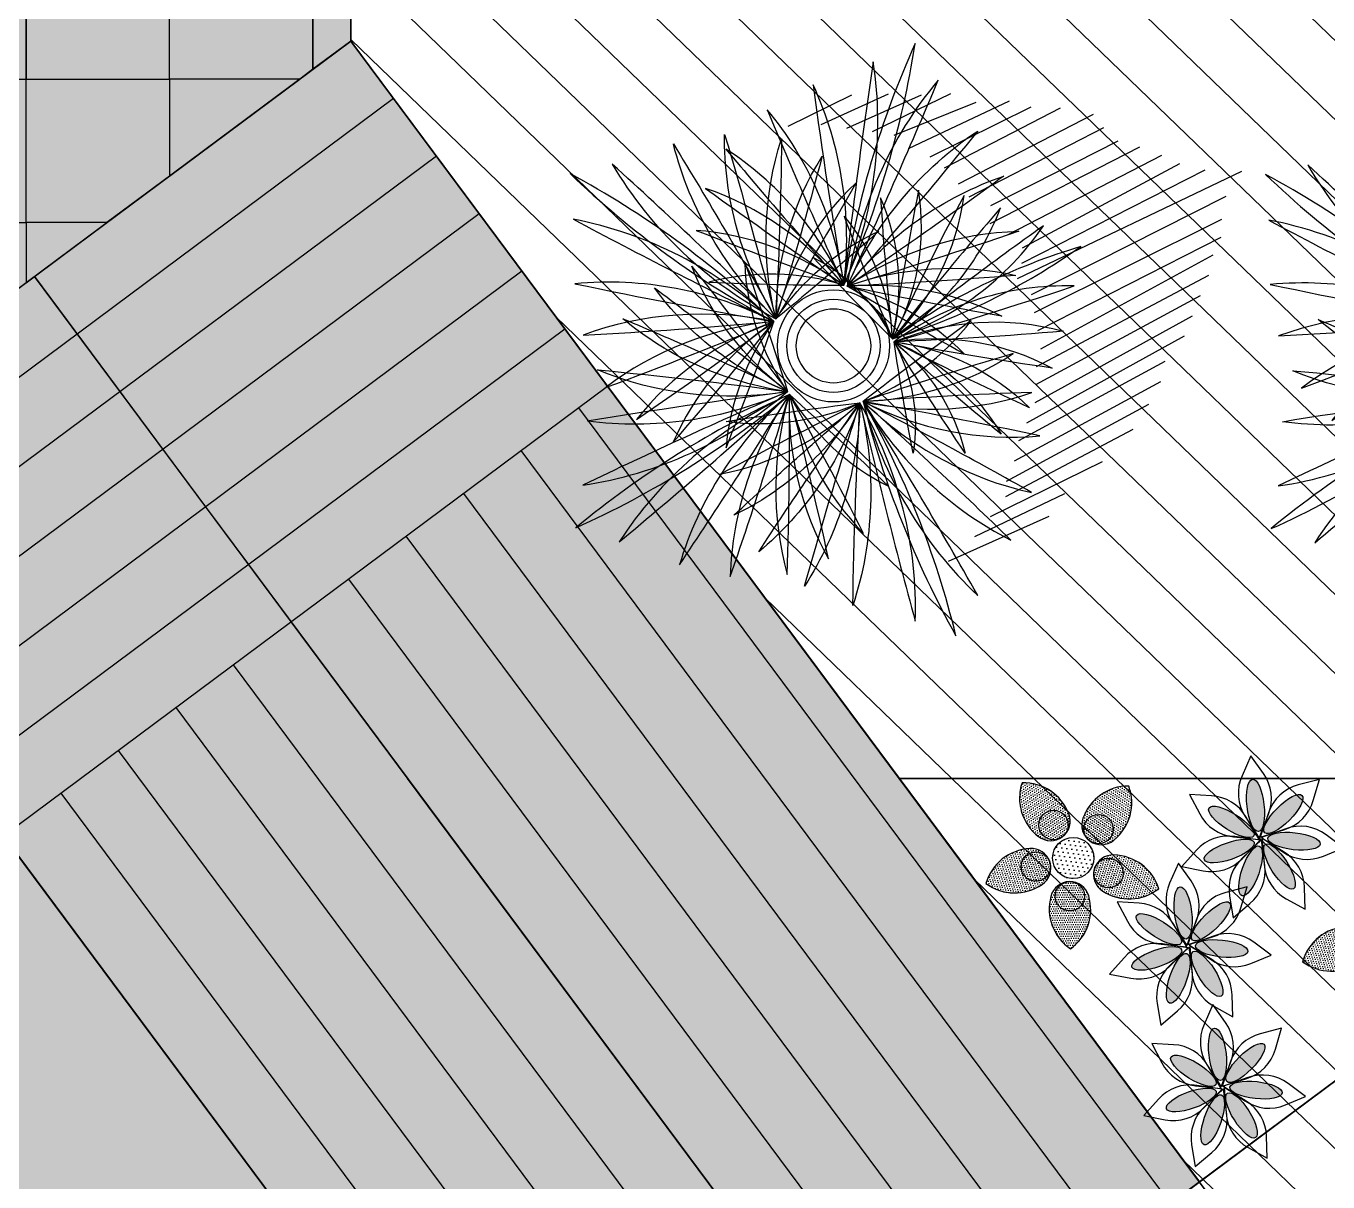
# Model space of a CAD drawing. Header units: millimetres. Extents: x 60.6 to 115.2, y 47.4 to 73.6.
# Drawn here: x 71.771 to 75.402, y 65.02 to 68.242 of the extents above; entities that cross this region are included whole.
import ezdxf

# ---------------------------------------------------------------- set-up
doc = ezdxf.new("R2010")
doc.units = ezdxf.units.MM
doc.linetypes.add('CENTER2', pattern=[28.575, 19.05, -3.175, 3.175, -3.175])
doc.layers.add('HATCH', color=252, linetype='Continuous', lineweight=0)
doc.layers.add('paving', color=251, linetype='Continuous', lineweight=30)
doc.layers.add('hatch 3', color=7, linetype='Continuous', true_color=0x57792a)
doc.layers.add('hatch2', color=7, linetype='Continuous')
doc.layers.add('trees', color=118, linetype='Continuous')
doc.styles.get("Standard").update_dxf_attribs({"font": 'arial.ttf'})
pattern_1 = [(136, (-529.26526, -497.64566), (-0.110277016, -0.114195193), [])]
pattern_2 = [(0, (-555.04357, -382.48519), (0.02778125, 0.0555625), [0, -0.0555625])]
pattern_3 = [(72, (192.247137, -646.07223), (-0.0442581993, 0.0435912956), [0, -0.0555625])]
pattern_4 = [(144, (673.85884, -16.809406), (-0.0551343215, -0.0286215977), [0, -0.0555625])]
pattern_5 = [(216, (224.22053, 635.683446), (0.0101833147, -0.061280416), [0, -0.0555625])]
pattern_6 = [(288, (-535.28293, 409.68338), (0.061427956, -0.009251782), [0, -0.0555625])]

# ---------------------------------------------------------------- blocks, each defined once
blk = doc.blocks.new('f6')
at = {"true_color": 0x297dd6}
h = blk.add_hatch(dxfattribs=at)
h.set_pattern_fill('DOTS', color=152, scale=0.035, style=0)
h.set_pattern_definition(pattern_2)
edge = h.paths.add_edge_path()
edge.add_arc((0.758, 1.239), 1.166, 124.6664, 195.8507)
edge.add_arc((0.095, 1.042), 0.474, 194.8313, 345.1687)
edge.add_arc((-0.568, 1.239), 1.166, 344.1493, 415.3336)
h = blk.add_hatch()
h.set_pattern_fill('DOTS', color=6, scale=0.035, style=0)
h.set_pattern_definition(pattern_2)
edge = h.paths.add_edge_path()
edge.add_arc((0.095, 0.924), 0.356, 0, 360)
h = blk.add_hatch(dxfattribs=at)
h.set_pattern_fill('DOTS', color=152, scale=0.035, angle=72, style=0)
h.set_pattern_definition(pattern_3)
edge = h.paths.add_edge_path()
edge.add_arc((-0.944, 1.104), 1.166, 196.6664, 267.8507)
edge.add_arc((-0.962, 0.413), 0.474, 266.8313, 417.1687)
edge.add_arc((-1.354, -0.157), 1.166, 56.1493, 127.3336)
h = blk.add_hatch()
h.set_pattern_fill('DOTS', color=6, scale=0.035, angle=72, style=0)
h.set_pattern_definition(pattern_3)
edge = h.paths.add_edge_path()
edge.add_arc((-0.85, 0.376), 0.356, 0, 360)
h = blk.add_hatch(dxfattribs=at)
h.set_pattern_fill('DOTS', color=152, scale=0.035, angle=-72, style=0)
h.set_pattern_definition(pattern_6)
edge = h.paths.add_edge_path()
edge.add_arc((1.413, -0.338), 1.166, 52.6664, 123.8507)
edge.add_arc((1.021, 0.231), 0.474, 122.8313, 273.1687)
edge.add_arc((1.003, 0.923), 1.166, 272.1493, 343.3336)
at = {"true_color": 0xff4242}
h = blk.add_hatch(dxfattribs=at)
h.set_pattern_fill('DOTS', color=20, scale=0.07, style=0)
h.set_pattern_definition([(0, (-555.04357, -382.48519), (0.0555625, 0.111125), [0, -0.111125])])
edge = h.paths.add_edge_path()
edge.add_arc((0, 0), 0.499, 0, 360)
h = blk.add_hatch()
h.set_pattern_fill('DOTS', color=6, scale=0.035, angle=-72, style=0)
h.set_pattern_definition(pattern_6)
edge = h.paths.add_edge_path()
edge.add_arc((0.909, 0.195), 0.356, 0, 360)
at = {"true_color": 0x297dd6}
h = blk.add_hatch(dxfattribs=at)
h.set_pattern_fill('DOTS', color=152, scale=0.035, angle=144, style=0)
h.set_pattern_definition(pattern_4)
edge = h.paths.add_edge_path()
edge.add_arc((-1.342, -0.557), 1.166, 268.6664, 339.8507)
edge.add_arc((-0.69, -0.787), 0.474, 338.8313, 489.1687)
edge.add_arc((-0.269, -1.336), 1.166, 128.1493, 199.3336)
h = blk.add_hatch()
h.set_pattern_fill('DOTS', color=6, scale=0.035, angle=144, style=0)
h.set_pattern_definition(pattern_4)
edge = h.paths.add_edge_path()
edge.add_arc((-0.62, -0.692), 0.356, 0, 360)
h = blk.add_hatch(dxfattribs=at)
h.set_pattern_fill('DOTS', color=152, scale=0.035, angle=-144, style=0)
h.set_pattern_definition(pattern_5)
edge = h.paths.add_edge_path()
edge.add_arc((0.115, -1.448), 1.166, 340.6664, 411.8507)
edge.add_arc((0.535, -0.899), 0.474, 50.8313, 201.1687)
edge.add_arc((1.188, -0.669), 1.166, 200.1493, 271.3336)
h = blk.add_hatch()
h.set_pattern_fill('DOTS', color=6, scale=0.035, angle=-144, style=0)
h.set_pattern_definition(pattern_5)
edge = h.paths.add_edge_path()
edge.add_arc((0.466, -0.804), 0.356, 0, 360)
at = {"color": 152, "true_color": 0x297dd6}
for points in [[(0.095, 2.198, 0.320989), (-0.363, 0.921, 0.769668), (0.554, 0.921, 0.320989)], [(-2.061, 0.77, 0.320989), (-0.988, -0.06, 0.769668), (-0.705, 0.811, 0.320989)], [(2.12, 0.588, 0.320989), (0.764, 0.63, 0.769668), (1.047, -0.242, 0.320989)], [(-1.369, -1.722, 0.320989), (-0.248, -0.958, 0.769668), (-0.989, -0.42, 0.320989)], [(1.215, -1.834, 0.320989), (0.835, -0.532, 0.769668), (0.093, -1.071, 0.320989)]]:
    blk.add_lwpolyline(points, format="xyb", close=True, dxfattribs=at)
at = {"color": 20, "true_color": 0xff4242}
for centre, radius in [((0.095, 0.924), 0.356), ((-0.85, 0.376), 0.356), ((0, 0), 0.499), ((0.909, 0.195), 0.356), ((-0.62, -0.692), 0.356), ((0.466, -0.804), 0.356)]:
    blk.add_circle(centre, radius, dxfattribs=at)
blk = doc.blocks.new('FRWN', base_point=(2236.37, 2183.08))
for centre, radius, start, end in [((2474.17, 2145.23), 240.8, 170.95811, 208.63586), ((-1131.51, 1522.62), 3432.02, 8.49877, 11.0952)]:
    blk.add_arc(centre, radius, start, end)
blk = doc.blocks.new('FAN-FRWN', base_point=(2236.37, 2187.06))
for centre, radius, start, end in [((5601.45, 1522.62), 3432.02, 168.9048, 171.50123), ((1995.77, 2145.23), 240.8, 331.36414, 9.04189), ((2774.99, 2087.82), 546.98, 169.9704, 188.18631), ((2474.17, 2145.23), 240.8, 170.95811, 208.63586), ((1712.06, 2104.92), 530.1, 349.67771, 8.479), ((-1131.51, 1522.62), 3432.02, 8.49877, 11.0952)]:
    blk.add_arc(centre, radius, start, end)
for p, xscale, yscale, rotation in [((2233.58, 2183.08), -0.6, 0.6, 262.5248729788206), ((2236.37, 2183.08), 0.6, 0.6, 97.47512702117939), ((2233.58, 2183.08), -0.7, 0.7, 285.3139847964163), ((2233.58, 2183.08), -0.75, 0.75, 301.9977079444358), ((2233.58, 2183.08), -0.8, 0.8, 316.8002169681991), ((2233.58, 2183.08), -0.85, 0.85, 333.3396816587502), ((2236.37, 2183.08), 0.85, 0.85, 26.6603183412499), ((2236.37, 2183.08), 0.8, 0.8, 43.19978303180093), ((2236.37, 2183.08), 0.75, 0.75, 58.0022920555642), ((2236.37, 2183.08), 0.7, 0.7, 74.68601520358378), ((2233.58, 2183.08), -0.9, 0.9, 346.3602519384186), ((2236.37, 2183.08), 0.9, 0.9, 13.63974806158141)]:
    blk.add_blockref('FRWN', p, dxfattribs=dict(xscale=xscale, yscale=yscale, rotation=rotation))
blk = doc.blocks.new('LCPLTR17')
for radius in [1.286, 1.068, 0.852]:
    blk.add_circle((0.038, -0.007), radius)
at = {"xscale": 0.02777775, "zscale": 0.05555549999999999}
for p, yscale, rotation in [((-0.155, 1.324), 0.0333333, 173.9653891846502), ((-1.309, 0.271), 0.0333333, 241.9002880170951), ((1.239, 0.431), 0.0333333, 103.493212329865), ((0.746, -1.048), 0.02777775, 56.19521290221859), ((-0.662, -1.117), 0.0333333, 321.5582203571314)]:
    blk.add_blockref('FAN-FRWN', p, dxfattribs=dict(at, yscale=yscale, rotation=rotation))
at = {"flags": 1}
for tag, p in [('SIZE', (3.539, 4.802)), ('ITEM', (3.539, 3.945))]:
    blk.add_attdef(tag, p, '', height=0.5, dxfattribs=at)
blk = doc.blocks.new('SHADOW2')
at = {"color": 250}
for p, q in [((6.317, -0.452), (7.12, -1.952)), ((6.379, -1.246), (7.182, -2.834)), ((6.317, -1.864), (7.182, -3.628)), ((6.256, -2.481), (7.243, -4.334)), ((6.194, -3.011), (7.058, -4.951)), ((5.885, -3.364), (7.12, -5.745)), ((5.7, -3.893), (6.996, -6.275)), ((5.453, -4.246), (6.996, -6.98)), ((-3.992, -4.687), (-2.819, -7.069)), ((5.083, -4.599), (6.873, -7.774)), ((4.774, -4.863), (6.564, -8.039)), ((-3.375, -5.304), (-2.264, -7.422)), ((4.157, -5.393), (6.132, -8.921)), ((4.589, -5.393), (6.256, -8.392)), ((-2.881, -5.657), (-1.461, -8.304)), ((3.91, -5.834), (5.947, -9.451)), ((-2.387, -6.01), (-0.659, -9.009)), ((-2.017, -6.01), (-0.041, -9.362)), ((-1.523, -6.186), (0.514, -9.627)), ((2.86, -6.098), (5.638, -11.391)), ((3.231, -6.186), (5.638, -10.509)), ((3.601, -6.186), (5.762, -9.892)), ((-1.029, -6.275), (1.008, -9.715)), ((-0.597, -6.451), (1.626, -10.156)), ((2.058, -6.539), (4.465, -10.95)), ((2.49, -6.451), (5.021, -11.038)), ((-0.103, -6.628), (2.119, -10.333)), ((0.329, -6.628), (2.613, -10.509)), ((0.761, -6.628), (3.107, -10.686)), ((1.193, -6.716), (3.601, -10.774)), ((1.626, -6.628), (4.033, -10.95))]:
    blk.add_line(p, q, dxfattribs=at)
blk = doc.blocks.new('f3')
h = blk.add_hatch(color=211)
h.set_gradient(color1=(255, 127, 255), color2=(255, 148, 255), rotation=150, centered=1, one_color=1, tint=0.79, name='SPHERICAL')
edge = h.paths.add_edge_path()
edge.add_ellipse((-0.049, 0.782), major_axis=(0.011, -0.612), ratio=0.324113, start_angle=0, end_angle=360)
h = blk.add_hatch(color=211)
h.set_gradient(color1=(255, 127, 255), color2=(255, 148, 255), rotation=150, centered=1, one_color=1, tint=0.79, name='SPHERICAL')
edge = h.paths.add_edge_path()
edge.add_ellipse((0.578, 0.521), major_axis=(-0.471, -0.39), ratio=0.324113, start_angle=0, end_angle=360)
h = blk.add_hatch(color=211)
h.set_gradient(color1=(255, 127, 255), color2=(255, 148, 255), rotation=150, centered=1, one_color=1, tint=0.79, name='SPHERICAL')
edge = h.paths.add_edge_path()
edge.add_ellipse((-0.643, 0.455), major_axis=(0.485, -0.373), ratio=0.324113, start_angle=0, end_angle=360)
h = blk.add_hatch(color=211)
h.set_gradient(color1=(255, 127, 255), color2=(255, 148, 255), rotation=150, centered=1, one_color=1, tint=0.79, name='SPHERICAL')
edge = h.paths.add_edge_path()
edge.add_ellipse((-0.758, -0.214), major_axis=(0.594, 0.147), ratio=0.324113, start_angle=0, end_angle=360)
h = blk.add_hatch(color=211)
h.set_gradient(color1=(255, 127, 255), color2=(255, 148, 255), rotation=150, centered=1, one_color=1, tint=0.79, name='SPHERICAL')
edge = h.paths.add_edge_path()
edge.add_ellipse((0.765, -0.132), major_axis=(-0.599, 0.125), ratio=0.324113, start_angle=0, end_angle=360)
h = blk.add_hatch(color=211)
h.set_gradient(color1=(255, 127, 255), color2=(255, 148, 255), rotation=150, centered=1, one_color=1, tint=0.79, name='SPHERICAL')
edge = h.paths.add_edge_path()
edge.add_ellipse((-0.307, -0.721), major_axis=(0.255, 0.556), ratio=0.324113, start_angle=0, end_angle=360)
h = blk.add_hatch(color=211)
h.set_gradient(color1=(255, 127, 255), color2=(255, 148, 255), rotation=150, centered=1, one_color=1, tint=0.79, name='SPHERICAL')
edge = h.paths.add_edge_path()
edge.add_ellipse((0.371, -0.685), major_axis=(-0.275, 0.546), ratio=0.324113, start_angle=0, end_angle=360)
at = {"color": 91}
for points in [[(-0.044, 1.942), (-0.293, 1.5, 0.252001), (-0.312, 0.552), (-0.039, 0.018), (0.232, 0.553, 0.252001), (0.208, 1.501)], [(1.488, 1.241), (0.986, 1.16, 0.252001), (0.234, 0.584), (-0.013, 0.037), (0.574, 0.159, 0.252001), (1.3, 0.768)], [(-1.547, 1.182), (-1.357, 0.711, 0.252001), (-0.628, 0.105), (-0.04, -0.014), (-0.289, 0.532, 0.252001), (-1.045, 1.104)], [(-1.891, -0.467), (-1.403, -0.612, 0.252001), (-0.475, -0.42), (-0.016, -0.035), (-0.598, 0.111, 0.252001), (-1.516, -0.123)], [(1.895, -0.395), (1.519, -0.052, 0.252001), (0.599, 0.177), (0.018, 0.029), (0.479, -0.354, 0.252001), (1.408, -0.542)], [(-0.815, -1.764), (-0.398, -1.474, 0.252001), (0.031, -0.628), (0.016, -0.029), (-0.461, -0.393, 0.252001), (-0.85, -1.257)], [(0.87, -1.732), (0.903, -1.225, 0.252001), (0.509, -0.363), (0.031, 0), (0.019, -0.6, 0.252001), (0.451, -1.443)]]:
    blk.add_lwpolyline(points, format="xyb", close=True, dxfattribs=at)
at = {"color": 211}
for centre, major_axis in [((-0.049, 0.782), (0.011, -0.612)), ((-0.643, 0.455), (0.485, -0.373)), ((0.578, 0.521), (-0.471, -0.39)), ((-0.758, -0.214), (0.594, 0.147)), ((0.765, -0.132), (-0.599, 0.125)), ((-0.307, -0.721), (0.255, 0.556)), ((0.371, -0.685), (-0.275, 0.546))]:
    blk.add_ellipse(centre, major_axis=major_axis, ratio=0.324113, dxfattribs=at)

msp = doc.modelspace()

# ---------------------------------------------------------------- hatches: boundary and pattern name
at = {"layer": 'HATCH'}
h = msp.add_hatch(color=254, dxfattribs=at)
h.set_gradient(color1=(241, 224, 197), color2=(229, 198, 148), rotation=45, one_color=1, tint=0.74, name='INVSPHERICAL')
h.paths.add_polyline_path([(74.1605, 64.363), (71.794, 67.5438), (72.6765, 68.2004), (75.0431, 65.0196)])
h = msp.add_hatch(color=254, dxfattribs=at)
h.set_gradient(color1=(241, 224, 197), color2=(229, 198, 148), rotation=45, one_color=1, tint=0.74, name='INVSPHERICAL')
h.paths.add_polyline_path([(72.2881, 58.8567), (71.9967, 59.8862), (72.1001, 59.9632), (72.1915, 60.0312), (72.7307, 60.4324), (74.7312, 61.9207), (71.5886, 66.1446), (70.4623, 65.3066), (70.1709, 66.3362), (70.2096, 66.365), (70.2662, 66.4071), (70.3415, 66.4632), (71.794, 67.5438), (72.2715, 66.902), (72.3909, 66.7415), (75.3225, 62.8013), (75.7786, 62.1882), (76.1304, 61.7154), (75.3281, 61.1184), (74.8134, 60.7355), (74.2264, 60.2988), (73.318, 59.6229), (72.385, 58.9288)])
at = {"layer": 'hatch 3', "linetype": 'Continuous'}
h = msp.add_hatch(dxfattribs=at)
h.set_pattern_fill('ANSI31', color=256, scale=0.05, angle=91, style=0)
h.set_pattern_definition(pattern_1)
h.paths.add_polyline_path([(74.2061, 66.1446), (72.6765, 68.2004), (72.6765, 68.4946), (85.2354, 68.4946), (84.5111, 67.9507), (82.0836, 66.1446), (76.5742, 66.1446), (74.7178, 66.1446), (74.2061, 66.1446), (73.8598, 66.61)])
h = msp.add_hatch(dxfattribs=at)
h.set_pattern_fill('ANSI31', color=256, scale=0.05, angle=91, style=0)
h.set_pattern_definition(pattern_1)
h.paths.add_polyline_path([(75.9256, 65.6762), (75.0431, 65.0196), (74.3865, 65.9021), (74.2061, 66.1446), (74.7178, 66.1446), (75.5771, 66.1446)])
h = msp.add_hatch(dxfattribs=at)
h.set_pattern_fill('ANSI31', color=256, scale=0.05, angle=91, style=0)
h.set_pattern_definition(pattern_1)
h.paths.add_polyline_path([(75.6997, 64.137), (75.0431, 65.0196), (75.9256, 65.6762), (76.5822, 64.7937)])
at = {"layer": 'hatch2', "linetype": 'CENTER2'}
h = msp.add_hatch(color=254, dxfattribs=at)
h.set_gradient(color1=(199, 244, 249), color2=(93, 224, 238), rotation=180, one_color=1, tint=0.65, name='INVSPHERICAL')
h.paths.add_polyline_path([(71.6808, 59.9005), (70.263, 64.9091), (71.708, 65.9841), (74.6118, 62.0812)])
at = {"layer": 'paving'}
h = msp.add_hatch(color=139, dxfattribs=at)
h.set_gradient(color1=(183, 211, 215), color2=(232, 241, 242), rotation=45, one_color=1, tint=0.93, name='SPHERICAL')
h.paths.add_polyline_path([(71.7709, 68.0946), (71.7709, 68.4946), (71.3709, 68.4946), (71.3709, 68.0946)])
h = msp.add_hatch(color=139, dxfattribs=at)
h.set_gradient(color1=(183, 211, 215), color2=(232, 241, 242), rotation=45, one_color=1, tint=0.93, name='SPHERICAL')
h.paths.add_polyline_path([(72.1709, 68.0946), (72.1709, 68.4946), (71.7709, 68.4946), (71.7709, 68.0946)])
h = msp.add_hatch(color=139, dxfattribs=at)
h.set_gradient(color1=(183, 211, 215), color2=(232, 241, 242), rotation=45, one_color=1, tint=0.93, name='SPHERICAL')
h.paths.add_polyline_path([(72.5342, 68.0946), (72.1709, 68.0946), (72.1709, 68.4946), (72.5709, 68.4946), (72.5709, 68.1218)])
h = msp.add_hatch(color=139, dxfattribs=at)
h.set_gradient(color1=(183, 211, 215), color2=(232, 241, 242), rotation=45, one_color=1, tint=0.93, name='SPHERICAL')
h.paths.add_polyline_path([(72.6765, 68.2004), (72.5709, 68.1218), (72.5709, 68.4946), (72.6765, 68.4946)])
h = msp.add_hatch(color=139, dxfattribs=at)
h.set_gradient(color1=(183, 211, 215), color2=(232, 241, 242), rotation=45, one_color=1, tint=0.93, name='SPHERICAL')
h.paths.add_polyline_path([(71.7709, 67.6946), (71.7709, 68.0946), (71.3709, 68.0946), (71.3709, 67.6946)])
h = msp.add_hatch(color=139, dxfattribs=at)
h.set_gradient(color1=(183, 211, 215), color2=(232, 241, 242), rotation=45, one_color=1, tint=0.93, name='SPHERICAL')
h.paths.add_polyline_path([(71.7709, 67.6946), (71.7709, 68.0946), (72.1709, 68.0946), (72.1709, 67.8242), (71.9966, 67.6946)])
h = msp.add_hatch(color=139, dxfattribs=at)
h.set_gradient(color1=(183, 211, 215), color2=(232, 241, 242), rotation=45, one_color=1, tint=0.93, name='SPHERICAL')
h.paths.add_polyline_path([(71.7709, 67.6946), (71.7709, 68.0946), (72.1709, 68.0946), (72.1709, 67.8242), (71.9966, 67.6946)])
h = msp.add_hatch(color=139, dxfattribs=at)
h.set_gradient(color1=(183, 211, 215), color2=(232, 241, 242), rotation=45, one_color=1, tint=0.93, name='SPHERICAL')
h.paths.add_polyline_path([(72.1709, 67.8242), (72.5342, 68.0946), (72.1709, 68.0946)])
h = msp.add_hatch(color=139, dxfattribs=at)
h.set_gradient(color1=(183, 211, 215), color2=(232, 241, 242), rotation=45, one_color=1, tint=0.93, name='SPHERICAL')
h.paths.add_polyline_path([(71.459, 67.2946), (71.3709, 67.2946), (71.3709, 67.6946), (71.7709, 67.6946), (71.7709, 67.5266)])
h = msp.add_hatch(color=139, dxfattribs=at)
h.set_gradient(color1=(183, 211, 215), color2=(232, 241, 242), rotation=45, one_color=1, tint=0.93, name='SPHERICAL')
h.paths.add_polyline_path([(71.9966, 67.6946), (71.7709, 67.6946), (71.7709, 67.5266)])

# ---------------------------------------------------------------- linework, layer by layer
at = {"layer": 'Defpoints'}
for p, q in [((76.1304, 61.7154), (72.835, 66.1446)), ((74.1605, 64.363), (76.5552, 66.1446)), ((77.0129, 62.372), (74.2061, 66.1446))]:
    msp.add_line(p, q, dxfattribs=at)
at = {"layer": 'Defpoints', "color": 2}
msp.add_line((74.2061, 66.1446), (85.5761, 66.1446), dxfattribs=at)
at = {"layer": 'Defpoints'}
for points in [[(74.1605, 64.363), (71.794, 67.5438), (72.6765, 68.2004), (75.0431, 65.0196), (74.1605, 64.363)], [(71.6808, 59.9005), (70.263, 64.9091), (71.708, 65.9841), (74.6118, 62.0812), (71.6808, 59.9005)]]:
    msp.add_lwpolyline(points, close=True, dxfattribs=at)
at = {"layer": 'Defpoints', "color": 6}
msp.add_lwpolyline([(72.2881, 58.8567), (71.9967, 59.8862), (72.1001, 59.9632), (72.1915, 60.0312), (72.7307, 60.4324), (74.7312, 61.9207), (71.5886, 66.1446), (70.4623, 65.3066), (70.1709, 66.3362), (70.2096, 66.365), (70.2662, 66.4071), (70.3415, 66.4632), (71.794, 67.5438), (72.2715, 66.902), (72.3909, 66.7415), (75.3225, 62.8013), (75.7786, 62.1882), (76.1304, 61.7154), (75.3281, 61.1184), (74.8134, 60.7355), (74.2264, 60.2988), (73.318, 59.6229), (72.385, 58.9288), (72.2881, 58.8567)], close=True, dxfattribs=at)
at = {"layer": 'hatch 3', "linetype": 'Continuous'}
for points in [[(74.2061, 66.1446), (72.6765, 68.2004), (72.6765, 68.2004), (72.6765, 68.4946), (85.2354, 68.4946), (84.5111, 67.9507), (82.0836, 66.1446), (76.5742, 66.1446), (74.7178, 66.1446), (74.2061, 66.1446), (73.8598, 66.61)], [(75.9256, 65.6762), (75.0431, 65.0196), (74.3865, 65.9021), (74.2061, 66.1446), (74.7178, 66.1446), (75.5771, 66.1446), (75.9256, 65.6762)], [(75.6997, 64.137), (75.0431, 65.0196), (75.9256, 65.6762), (76.5822, 64.7937), (75.6997, 64.137)]]:
    msp.add_lwpolyline(points, close=True, dxfattribs=at)
at = {"layer": 'paving', "color": 139}
for p, q in [((72.6765, 68.2004), (72.6765, 68.4946)), ((72.6765, 68.2004), (70.1709, 66.3362)), ((75.0431, 65.0196), (72.6765, 68.2004)), ((72.7959, 68.04), (70.2291, 66.1303)), ((72.9153, 67.8795), (70.2874, 65.9244)), ((73.0346, 67.719), (70.3457, 65.7185)), ((73.154, 67.5586), (70.404, 65.5125)), ((70.4623, 65.3066), (73.2734, 67.3981)), ((73.3928, 67.2377), (71.708, 65.9841)), ((74.9628, 64.9599), (73.3126, 67.178)), ((74.8024, 64.8405), (73.1521, 67.0586)), ((74.6419, 64.7211), (72.9916, 66.9392)), ((74.4815, 64.6017), (72.8312, 66.8198)), ((74.321, 64.4823), (72.6707, 66.7004)), ((74.1605, 64.363), (72.5103, 66.5811)), ((75.9699, 61.596), (72.3498, 66.4617)), ((75.8095, 61.4766), (72.1893, 66.3423)), ((75.649, 61.3572), (72.0289, 66.2229)), ((75.4885, 61.2378), (71.8684, 66.1035)), ((75.3281, 61.1184), (71.708, 65.9841)), ((74.1605, 64.363), (75.0431, 65.0196))]:
    msp.add_line(p, q, dxfattribs=at)
for points in [[(71.7709, 68.0946), (71.7709, 68.4946), (71.3709, 68.4946), (71.3709, 68.0946)], [(72.1709, 68.0946), (72.1709, 68.4946), (71.7709, 68.4946), (71.7709, 68.0946)], [(72.5342, 68.0946), (72.1709, 68.0946), (72.1709, 68.4946), (72.5709, 68.4946), (72.5709, 68.1218), (72.5342, 68.0946)], [(72.6765, 68.2004), (72.5709, 68.1218), (72.5709, 68.4946), (72.6765, 68.4946), (72.6765, 68.2004), (72.6765, 68.2004)], [(71.7709, 67.6946), (71.7709, 68.0946), (72.1709, 68.0946), (72.1709, 67.8242), (71.9966, 67.6946), (71.7709, 67.6946)], [(72.1709, 67.8242), (72.5342, 68.0946), (72.1709, 68.0946), (72.1709, 67.8242)], [(71.459, 67.2946), (71.3709, 67.2946), (71.3709, 67.6946), (71.7709, 67.6946), (71.7709, 67.5266), (71.459, 67.2946)], [(71.9966, 67.6946), (71.9966, 67.6946), (71.7709, 67.6946), (71.7709, 67.5266)]]:
    msp.add_lwpolyline(points, close=True, dxfattribs=at)

# ---------------------------------------------------------------- block references
at = {"layer": 'trees'}
for name, p, xscale, yscale, zscale, rotation in [('LCPLTR17', (74.0198, 67.3471), 0.1216859869785769, 0.1216859869785769, 0.1216859869785769, 60.83681349381507), ('LCPLTR17', (75.9593, 67.3448), 0.1216859869785769, 0.1216859869785769, 0.1216859869785769, 60.83681349381507), ('SHADOW2', (73.8168, 67.2332), 0.116030298191774, 0.116030298191774, 0.116030298191774, 87.88648265637184), ('f6', (74.6914, 65.9228), 0.1152000000002311, 0.1152000000002311, 0.1152000000002311, 108.7581404150233), ('f3', (75.2136, 65.9758), 0.1199999999999411, 0.1199999999999411, 0.1199999999999411, 262.669488044984), ('f6', (75.5743, 65.7048), 0.1152000000002311, 0.1152000000002311, 0.1152000000002311, 108.7581404150233), ('f3', (75.0117, 65.6764), 0.1199999999999411, 0.1199999999999411, 0.1199999999999411, 262.669488044984), ('f3', (75.1077, 65.2819), 0.1199999999999411, 0.1199999999999411, 0.1199999999999411, 262.669488044984)]:
    msp.add_blockref(name, p, dxfattribs=dict(at, xscale=xscale, yscale=yscale, zscale=zscale, rotation=rotation))

doc.saveas('drawing.dxf')
